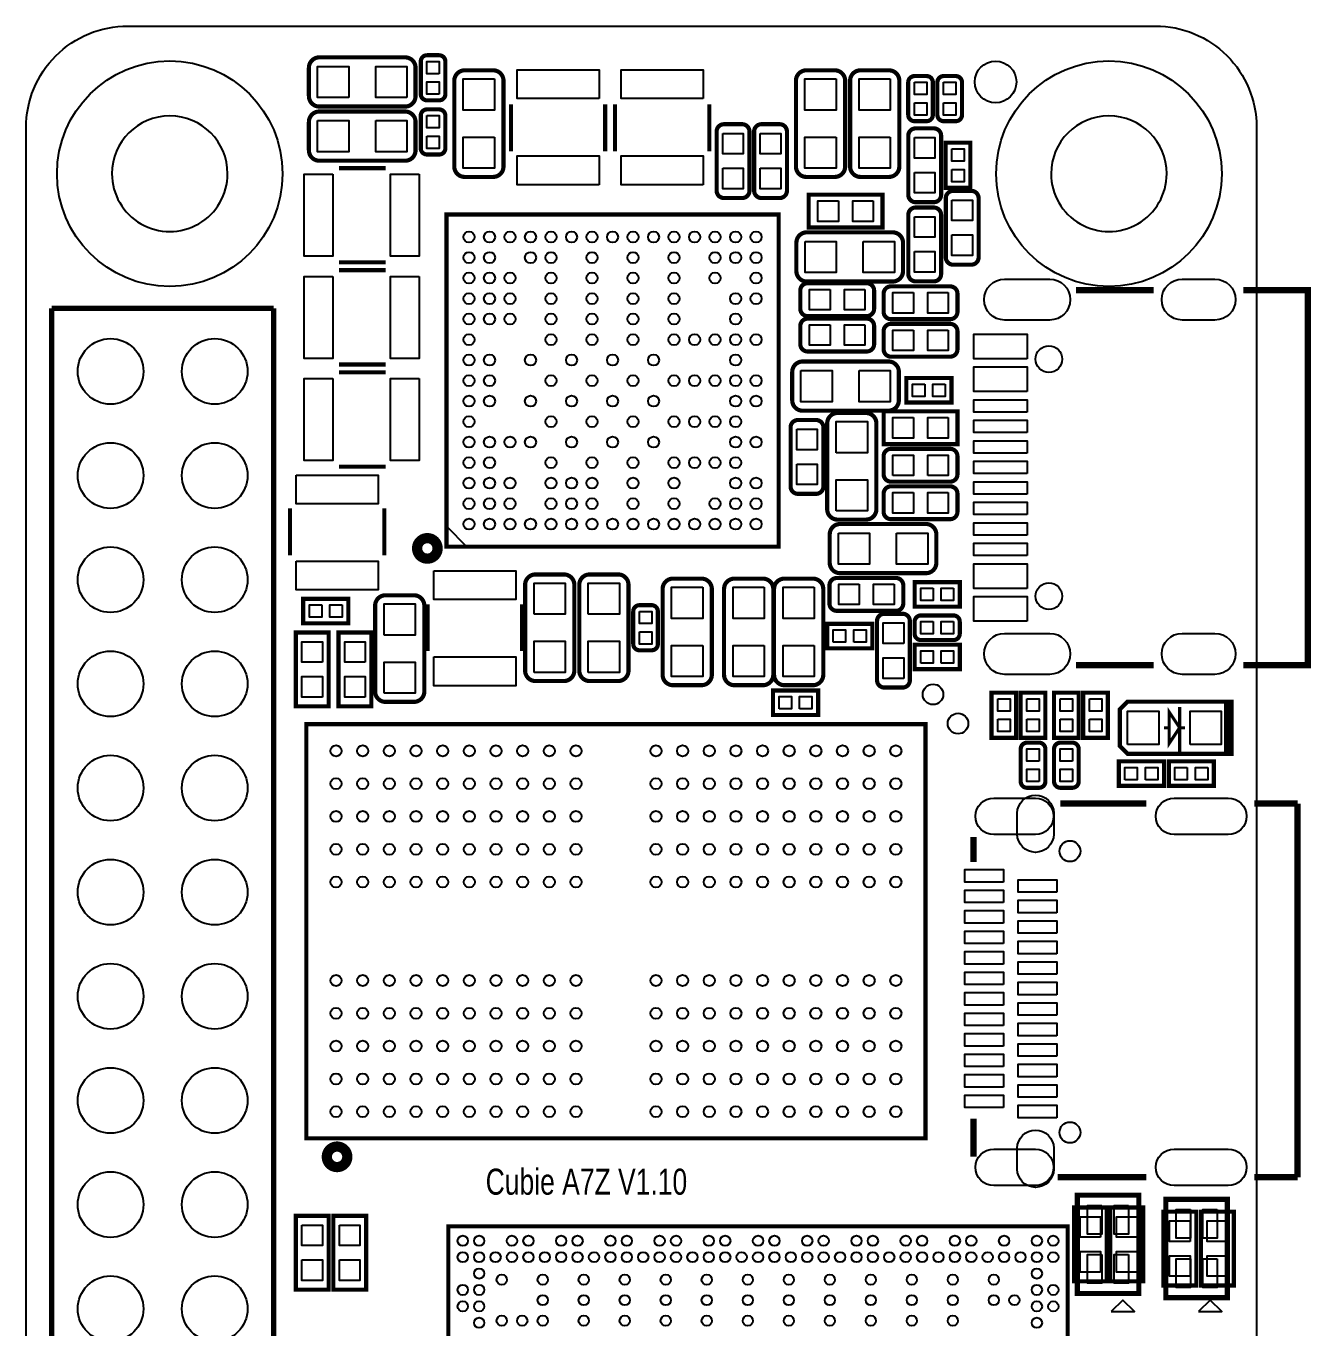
# Model space of a CAD drawing. Extents: x 49.7 to 81, y 45.3 to 110.3.
# Drawn here: x 49.71 to 81.05, y 78.53 to 110.28 of the extents above; entities that cross this region are included whole.
import ezdxf

# ---------------------------------------------------------------- set-up
doc = ezdxf.new("R2010")
doc.units = 0
for name, color, linetype in [('BG_OUTLINE', 5, 'CONTINUOUS'), ('BG_SILKSCREEN_TOP', 7, 'CONTINUOUS'), ('PG_NEW-SILK-TOP', 6, 'CONTINUOUS'), ('PG_SILKSCREEN_TOP', 7, 'CONTINUOUS'), ('PIN_TOP', 92, 'CONTINUOUS')]:
    doc.layers.add(name, color=color, linetype=linetype)

msp = doc.modelspace()

# ---------------------------------------------------------------- linework, layer by layer
at = {"layer": 'BG_OUTLINE'}
for points in [[(49.71415, 107.799378, -0.414244), (52.193952, 110.278926), (77.254354, 110.278926, -0.414214), (79.719678, 107.813602), (79.719678, 47.804578, -0.444754), (76.917296, 45.277278), (52.171854, 45.277278, -0.414183), (49.71415, 47.734728)], [(54.629558, 106.677206, 1), (51.809771, 106.677066, 1)], [(77.52969, 106.677206, 1), (74.709903, 106.677066, 1)]]:
    msp.add_lwpolyline(points, format="xyb", close=True, dxfattribs=at)
at = {"layer": 'PG_NEW-SILK-TOP', "const_width": 0.1016}
for points in [[(56.612028, 108.569252), (56.612028, 109.261148, -0.414275), (56.866028, 109.515148), (58.957972, 109.515148, -0.414275), (59.211972, 109.261148), (59.211972, 108.569252, -0.414275), (58.957972, 108.315252), (56.866028, 108.315252, -0.414275), (56.612028, 108.569252)], [(59.786774, 108.46689), (59.491626, 108.46689, -0.414362), (59.339226, 108.61929), (59.339226, 109.41431, -0.414362), (59.491626, 109.56671), (59.786774, 109.56671, -0.414362), (59.939174, 109.41431), (59.939174, 108.61929, -0.414362), (59.786774, 108.46689)], [(61.102748, 106.599228), (60.410852, 106.599228, -0.414275), (60.156852, 106.853228), (60.156852, 108.945172, -0.414275), (60.410852, 109.199172), (61.102748, 109.199172, -0.414275), (61.356748, 108.945172), (61.356748, 106.853228, -0.414275), (61.102748, 106.599228)], [(69.433948, 106.599228), (68.742052, 106.599228, -0.414275), (68.488052, 106.853228), (68.488052, 108.945172, -0.414275), (68.742052, 109.199172), (69.433948, 109.199172, -0.414275), (69.687948, 108.945172), (69.687948, 106.853228, -0.414275), (69.433948, 106.599228)], [(70.754748, 106.599228), (70.062852, 106.599228, -0.414275), (69.808852, 106.853228), (69.808852, 108.945172, -0.414275), (70.062852, 109.199172), (70.754748, 109.199172, -0.414275), (71.008748, 108.945172), (71.008748, 106.853228, -0.414275), (70.754748, 106.599228)], [(71.378826, 109.05871), (71.673974, 109.05871, -0.414362), (71.826374, 108.90631), (71.826374, 108.11129, -0.414362), (71.673974, 107.95889), (71.378826, 107.95889, -0.414362), (71.226426, 108.11129), (71.226426, 108.90631, -0.414362), (71.378826, 109.05871)], [(72.090026, 109.05871), (72.385174, 109.05871, -0.414362), (72.537574, 108.90631), (72.537574, 108.11129, -0.414362), (72.385174, 107.95889), (72.090026, 107.95889, -0.414362), (71.937626, 108.11129), (71.937626, 108.90631, -0.414362), (72.090026, 109.05871)], [(59.491626, 108.24591), (59.786774, 108.24591, -0.414362), (59.939174, 108.09351), (59.939174, 107.29849, -0.414362), (59.786774, 107.14609), (59.491626, 107.14609, -0.414362), (59.339226, 107.29849), (59.339226, 108.09351, -0.414362), (59.491626, 108.24591)], [(59.211972, 107.940348), (59.211972, 107.248452, -0.414275), (58.957972, 106.994452), (56.866028, 106.994452, -0.414275), (56.612028, 107.248452), (56.612028, 107.940348, -0.414275), (56.866028, 108.194348), (58.957972, 108.194348, -0.414275), (59.211972, 107.940348)], [(66.73215, 107.884722), (67.17665, 107.884722, -0.414244), (67.35445, 107.706922), (67.35445, 106.262678, -0.414244), (67.17665, 106.084878), (66.73215, 106.084878, -0.414244), (66.55435, 106.262678), (66.55435, 107.706922, -0.414244), (66.73215, 107.884722)], [(67.64655, 107.884722), (68.09105, 107.884722, -0.414244), (68.26885, 107.706922), (68.26885, 106.262678, -0.414244), (68.09105, 106.084878), (67.64655, 106.084878, -0.414244), (67.46875, 106.262678), (67.46875, 107.706922, -0.414244), (67.64655, 107.884722)], [(71.40575, 107.783122), (71.85025, 107.783122, -0.414244), (72.02805, 107.605322), (72.02805, 106.161078, -0.414244), (71.85025, 105.983278), (71.40575, 105.983278, -0.414244), (71.22795, 106.161078), (71.22795, 107.605322, -0.414244), (71.40575, 107.783122)], [(72.32015, 106.259122), (72.76465, 106.259122, -0.414244), (72.94245, 106.081322), (72.94245, 104.637078, -0.414244), (72.76465, 104.459278), (72.32015, 104.459278, -0.414244), (72.14235, 104.637078), (72.14235, 106.081322, -0.414244), (72.32015, 106.259122)], [(71.40575, 105.852722), (71.85025, 105.852722, -0.414244), (72.02805, 105.674922), (72.02805, 104.230678, -0.414244), (71.85025, 104.052878), (71.40575, 104.052878, -0.414244), (71.22795, 104.230678), (71.22795, 105.674922, -0.414244), (71.40575, 105.852722)], [(71.099172, 104.993948), (71.099172, 104.302052, -0.414275), (70.845172, 104.048052), (68.753228, 104.048052, -0.414275), (68.499228, 104.302052), (68.499228, 104.993948, -0.414275), (68.753228, 105.247948), (70.845172, 105.247948, -0.414275), (71.099172, 104.993948)], [(70.394322, 103.82885), (70.394322, 103.38435, -0.414244), (70.216522, 103.20655), (68.772278, 103.20655, -0.414244), (68.594478, 103.38435), (68.594478, 103.82885, -0.414244), (68.772278, 104.00665), (70.216522, 104.00665, -0.414244), (70.394322, 103.82885)], [(72.426322, 103.75265), (72.426322, 103.30815, -0.414244), (72.248522, 103.13035), (70.804278, 103.13035, -0.414244), (70.626478, 103.30815), (70.626478, 103.75265, -0.414244), (70.804278, 103.93045), (72.248522, 103.93045, -0.414244), (72.426322, 103.75265)], [(70.394322, 102.96525), (70.394322, 102.52075, -0.414244), (70.216522, 102.34295), (68.772278, 102.34295, -0.414244), (68.594478, 102.52075), (68.594478, 102.96525, -0.414244), (68.772278, 103.14305), (70.216522, 103.14305, -0.414244), (70.394322, 102.96525)], [(72.426322, 102.83825), (72.426322, 102.39375, -0.414244), (72.248522, 102.21595), (70.804278, 102.21595, -0.414244), (70.626478, 102.39375), (70.626478, 102.83825, -0.414244), (70.804278, 103.01605), (72.248522, 103.01605, -0.414244), (72.426322, 102.83825)], [(70.997572, 101.844348), (70.997572, 101.152452, -0.414275), (70.743572, 100.898452), (68.651628, 100.898452, -0.414275), (68.397628, 101.152452), (68.397628, 101.844348, -0.414275), (68.651628, 102.098348), (70.743572, 102.098348, -0.414275), (70.997572, 101.844348)], [(68.53555, 100.671122), (68.98005, 100.671122, -0.414244), (69.15785, 100.493322), (69.15785, 99.049078, -0.414244), (68.98005, 98.871278), (68.53555, 98.871278, -0.414244), (68.35775, 99.049078), (68.35775, 100.493322, -0.414244), (68.53555, 100.671122)], [(69.504052, 100.842572), (70.195948, 100.842572, -0.414275), (70.449948, 100.588572), (70.449948, 98.496628, -0.414275), (70.195948, 98.242628), (69.504052, 98.242628, -0.414275), (69.250052, 98.496628), (69.250052, 100.588572, -0.414275), (69.504052, 100.842572)], [(70.626478, 99.34575), (70.626478, 99.79025, -0.414244), (70.804278, 99.96805), (72.248522, 99.96805, -0.414244), (72.426322, 99.79025), (72.426322, 99.34575, -0.414244), (72.248522, 99.16795), (70.804278, 99.16795, -0.414244), (70.626478, 99.34575)], [(72.426322, 98.87585), (72.426322, 98.43135, -0.414244), (72.248522, 98.25355), (70.804278, 98.25355, -0.414244), (70.626478, 98.43135), (70.626478, 98.87585, -0.414244), (70.804278, 99.05365), (72.248522, 99.05365, -0.414244), (72.426322, 98.87585)], [(71.911972, 97.881948), (71.911972, 97.190052, -0.414275), (71.657972, 96.936052), (69.566028, 96.936052, -0.414275), (69.312028, 97.190052), (69.312028, 97.881948, -0.414275), (69.566028, 98.135948), (71.657972, 98.135948, -0.414275), (71.911972, 97.881948)], [(62.138052, 96.905572), (62.829948, 96.905572, -0.414275), (63.083948, 96.651572), (63.083948, 94.559628, -0.414275), (62.829948, 94.305628), (62.138052, 94.305628, -0.414275), (61.884052, 94.559628), (61.884052, 96.651572, -0.414275), (62.138052, 96.905572)], [(63.458852, 96.905572), (64.150748, 96.905572, -0.414275), (64.404748, 96.651572), (64.404748, 94.559628, -0.414275), (64.150748, 94.305628), (63.458852, 94.305628, -0.414275), (63.204852, 94.559628), (63.204852, 96.651572, -0.414275), (63.458852, 96.905572)], [(66.182748, 94.204028), (65.490852, 94.204028, -0.414275), (65.236852, 94.458028), (65.236852, 96.549972, -0.414275), (65.490852, 96.803972), (66.182748, 96.803972, -0.414275), (66.436748, 96.549972), (66.436748, 94.458028, -0.414275), (66.182748, 94.204028)], [(67.681348, 94.204028), (66.989452, 94.204028, -0.414275), (66.735452, 94.458028), (66.735452, 96.549972, -0.414275), (66.989452, 96.803972), (67.681348, 96.803972, -0.414275), (67.935348, 96.549972), (67.935348, 94.458028, -0.414275), (67.681348, 94.204028)], [(68.900548, 94.204028), (68.208652, 94.204028, -0.414275), (67.954652, 94.458028), (67.954652, 96.549972, -0.414275), (68.208652, 96.803972), (68.900548, 96.803972, -0.414275), (69.154548, 96.549972), (69.154548, 94.458028, -0.414275), (68.900548, 94.204028)], [(71.105522, 96.64065), (71.105522, 96.19615, -0.414244), (70.927722, 96.01835), (69.483478, 96.01835, -0.414244), (69.305678, 96.19615), (69.305678, 96.64065, -0.414244), (69.483478, 96.81845), (70.927722, 96.81845, -0.414244), (71.105522, 96.64065)], [(58.480452, 96.397572), (59.172348, 96.397572, -0.414275), (59.426348, 96.143572), (59.426348, 94.051628, -0.414275), (59.172348, 93.797628), (58.480452, 93.797628, -0.414275), (58.226452, 94.051628), (58.226452, 96.143572, -0.414275), (58.480452, 96.397572)], [(64.673226, 96.15551), (64.968374, 96.15551, -0.414362), (65.120774, 96.00311), (65.120774, 95.20809, -0.414362), (64.968374, 95.05569), (64.673226, 95.05569, -0.414362), (64.520826, 95.20809), (64.520826, 96.00311, -0.414362), (64.673226, 96.15551)], [(71.08825, 94.146878), (70.64375, 94.146878, -0.414244), (70.46595, 94.324678), (70.46595, 95.768922, -0.414244), (70.64375, 95.946722), (71.08825, 95.946722, -0.414244), (71.26605, 95.768922), (71.26605, 94.324678, -0.414244), (71.08825, 94.146878)], [(72.48271, 95.753174), (72.48271, 95.458026, -0.414362), (72.33031, 95.305626), (71.53529, 95.305626, -0.414362), (71.38289, 95.458026), (71.38289, 95.753174, -0.414362), (71.53529, 95.905574), (72.33031, 95.905574, -0.414362), (72.48271, 95.753174)], [(74.417174, 91.70289), (74.122026, 91.70289, -0.414362), (73.969626, 91.85529), (73.969626, 92.65031, -0.414362), (74.122026, 92.80271), (74.417174, 92.80271, -0.414362), (74.569574, 92.65031), (74.569574, 91.85529, -0.414362), (74.417174, 91.70289)], [(75.229974, 91.70289), (74.934826, 91.70289, -0.414362), (74.782426, 91.85529), (74.782426, 92.65031, -0.414362), (74.934826, 92.80271), (75.229974, 92.80271, -0.414362), (75.382374, 92.65031), (75.382374, 91.85529, -0.414362), (75.229974, 91.70289)]]:
    msp.add_lwpolyline(points, format="xyb", dxfattribs=at)
at = {"layer": 'PG_NEW-SILK-TOP'}
for points, const_width in [([(61.537088, 107.225846), (61.537088, 108.36656)], 0.100076), ([(63.837312, 107.225846), (63.837312, 108.36656)], 0.100076), ([(64.077088, 107.225846), (64.077088, 108.36656)], 0.100076), ([(66.377312, 107.225846), (66.377312, 108.36656)], 0.100076), ([(72.140826, 107.43311), (72.740774, 107.43311), (72.740774, 106.33329), (72.140826, 106.33329), (72.140826, 107.43311)], 0.1016), ([(58.483754, 106.814112), (57.34304, 106.814112)], 0.100076), ([(70.597522, 106.16565), (70.597522, 105.36555), (68.797678, 105.36555), (68.797678, 106.16565), (70.597522, 106.16565)], 0.1016), ([(58.483754, 104.513888), (57.34304, 104.513888)], 0.100076), ([(58.483754, 104.324912), (57.34304, 104.324912)], 0.100076), ([(77.21473, 103.838502), (75.31862, 103.838502)], 0.150114), ([(79.398622, 94.694502), (80.971644, 94.694502), (80.971644, 103.838502), (79.398622, 103.838502)], 0.150114), ([(50.339498, 103.392224), (55.749698, 103.392224)], 0.130048), ([(50.339498, 52.06238), (50.339498, 103.392224)], 0.130048), ([(55.749698, 103.392224), (55.749698, 52.562252)], 0.130048), ([(58.483754, 102.024688), (57.34304, 102.024688)], 0.100076), ([(58.483754, 101.835712), (57.34304, 101.835712)], 0.100076), ([(72.27951, 101.696774), (72.27951, 101.096826), (71.17969, 101.096826), (71.17969, 101.696774), (72.27951, 101.696774)], 0.1016), ([(72.426322, 100.88245), (72.426322, 100.08235), (70.626478, 100.08235), (70.626478, 100.88245), (72.426322, 100.88245)], 0.1016), ([(58.483754, 99.535488), (57.34304, 99.535488)], 0.100076), ([(56.152288, 98.514154), (56.152288, 97.37344)], 0.100076), ([(58.452512, 98.514154), (58.452512, 97.37344)], 0.100076), ([(72.48271, 96.718374), (72.48271, 96.118426), (71.38289, 96.118426), (71.38289, 96.718374), (72.48271, 96.718374)], 0.1016), ([(57.57291, 96.311974), (57.57291, 95.712026), (56.47309, 95.712026), (56.47309, 96.311974), (57.57291, 96.311974)], 0.1016), ([(59.505088, 96.177354), (59.505088, 95.03664)], 0.100076), ([(61.805312, 96.177354), (61.805312, 95.03664)], 0.100076), ([(69.24929, 95.102426), (69.24929, 95.702374), (70.34911, 95.702374), (70.34911, 95.102426), (69.24929, 95.102426)], 0.1016), ([(57.09285, 93.689678), (56.29275, 93.689678), (56.29275, 95.489522), (57.09285, 95.489522), (57.09285, 93.689678)], 0.1016), ([(58.13425, 93.689678), (57.33415, 93.689678), (57.33415, 95.489522), (58.13425, 95.489522), (58.13425, 93.689678)], 0.1016), ([(71.38289, 94.594426), (71.38289, 95.194374), (72.48271, 95.194374), (72.48271, 94.594426), (71.38289, 94.594426)], 0.1016), ([(75.31862, 94.694502), (77.21473, 94.694502)], 0.150114), ([(67.92849, 93.476826), (67.92849, 94.076774), (69.02831, 94.076774), (69.02831, 93.476826), (67.92849, 93.476826)], 0.1016), ([(73.258426, 94.02191), (73.858374, 94.02191), (73.858374, 92.92209), (73.258426, 92.92209), (73.258426, 94.02191)], 0.1016), ([(73.969626, 94.02191), (74.569574, 94.02191), (74.569574, 92.92209), (73.969626, 92.92209), (73.969626, 94.02191)], 0.1016), ([(74.782426, 94.02191), (75.382374, 94.02191), (75.382374, 92.92209), (74.782426, 92.92209), (74.782426, 94.02191)], 0.1016), ([(75.493626, 94.02191), (76.093574, 94.02191), (76.093574, 92.92209), (75.493626, 92.92209), (75.493626, 94.02191)], 0.1016), ([(76.63815, 93.8022), (79.11465, 93.8022), (79.11465, 92.5322), (76.57465, 92.5322), (76.38415, 92.7227), (76.38415, 93.6117), (76.57465, 93.8022), (76.70165, 93.8022)], 0.1016), ([(79.03845, 93.7514), (79.01305, 92.583), (78.98765, 92.5957), (78.98765, 93.7768), (78.98765, 92.5576)], 0.127), ([(76.36129, 91.749626), (76.36129, 92.349574), (77.46111, 92.349574), (77.46111, 91.749626), (76.36129, 91.749626)], 0.1016), ([(78.68031, 92.349574), (78.68031, 91.749626), (77.58049, 91.749626), (77.58049, 92.349574), (78.68031, 92.349574)], 0.1016), ([(74.93635, 91.317064), (77.034898, 91.317064)], 0.1524), ([(80.71993, 91.317064), (79.66329, 91.317064)], 0.1524), ([(80.71993, 91.317064), (80.71993, 82.2071)], 0.1524), ([(72.819768, 89.88933), (72.819768, 90.50401)], 0.1524), ([(72.819768, 83.636358), (72.819768, 82.70367)], 0.1524), ([(74.872596, 82.2071), (77.034898, 82.2071)], 0.1524), ([(80.71993, 82.2071), (79.66329, 82.2071)], 0.1524), ([(76.848462, 79.368904), (75.348338, 79.368904), (75.348338, 81.768696), (76.848462, 81.768696), (76.848462, 79.368904)], 0.127), ([(79.007462, 79.267304), (77.507338, 79.267304), (77.507338, 81.667096), (79.007462, 81.667096), (79.007462, 79.267304)], 0.127), ([(56.29275, 81.265522), (57.09285, 81.265522), (57.09285, 79.465678), (56.29275, 79.465678), (56.29275, 81.265522)], 0.1016), ([(57.20715, 81.265522), (58.00725, 81.265522), (58.00725, 79.465678), (57.20715, 79.465678), (57.20715, 81.265522)], 0.1016), ([(76.06665, 79.668878), (75.26655, 79.668878), (75.26655, 81.468722), (76.06665, 81.468722), (76.06665, 79.668878)], 0.1016), ([(76.95565, 79.668878), (76.15555, 79.668878), (76.15555, 81.468722), (76.95565, 81.468722), (76.95565, 79.668878)], 0.1016), ([(78.25105, 79.567278), (77.45095, 79.567278), (77.45095, 81.367122), (78.25105, 81.367122), (78.25105, 79.567278)], 0.1016), ([(79.16545, 79.567278), (78.36535, 79.567278), (78.36535, 81.367122), (79.16545, 81.367122), (79.16545, 79.567278)], 0.1016)]:
    msp.add_lwpolyline(points, dxfattribs=dict(at, const_width=const_width))
at = {"layer": 'PG_SILKSCREEN_TOP'}
for points, const_width in [([(68.066158, 97.582482), (68.066158, 105.682542), (59.966098, 105.682542), (59.966098, 97.582482), (68.066158, 97.582482)], 0.100076), ([(77.59065, 93.5482), (77.59065, 92.7862), (77.84465, 93.1672), (77.59065, 93.5482), (77.59065, 93.1672), (77.46365, 93.1672)], 0.0762), ([(77.84465, 93.6752), (77.84465, 92.5322)], 0.0762), ([(77.84465, 92.5322), (77.84465, 93.5482)], 0.0762), ([(56.548782, 83.15325), (56.548782, 93.253306), (71.648574, 93.253306), (71.648574, 83.15325), (56.548782, 83.15325)], 0.100076), ([(77.46365, 93.1672), (77.59065, 93.1672)], 0.0762), ([(77.97165, 93.1672), (77.84465, 93.1672)], 0.0762), ([(60.014104, 81.006696), (75.113896, 81.006696), (75.113896, 65.906904), (60.014104, 65.906904), (60.014104, 81.006696)], 0.100076)]:
    msp.add_lwpolyline(points, dxfattribs=dict(at, const_width=const_width))
at = {"layer": 'PG_SILKSCREEN_TOP', "const_width": 0.249936}
for points in [[(59.750198, 97.540572, 0.99976), (59.250072, 97.540572, 1.00024), (59.750198, 97.540572)], [(57.54878, 82.703162, 0.999956), (57.048654, 82.703416, 1.000044), (57.54878, 82.703162)]]:
    msp.add_lwpolyline(points, format="xyb", dxfattribs=at)
at = {"layer": 'PG_SILKSCREEN_TOP'}
for points in [[(59.966098, 97.582482), (59.966098, 98.082608), (60.466224, 97.582482)], [(76.174346, 78.928722), (76.740258, 78.928722), (76.457302, 79.211678)], [(78.307946, 78.928722), (78.873858, 78.928722), (78.590902, 79.211678)]]:
    msp.add_lwpolyline(points, close=True, dxfattribs=at)
at = {"layer": 'PIN_TOP'}
for points in [[(57.582054, 108.535216), (56.822086, 108.535216), (56.822086, 109.295184), (57.582054, 109.295184)], [(59.001914, 108.535216), (58.241946, 108.535216), (58.241946, 109.295184), (59.001914, 109.295184)], [(59.789187, 109.116749), (59.489213, 109.116749), (59.489213, 109.416723), (59.789187, 109.416723)], [(59.789187, 108.616877), (59.489213, 108.616877), (59.489213, 108.916851), (59.789187, 108.916851)], [(61.136784, 108.989114), (61.136784, 108.229146), (60.376816, 108.229146), (60.376816, 108.989114)], [(63.687198, 108.510324), (61.687202, 108.510324), (61.687202, 109.210348), (63.687198, 109.210348)], [(66.227198, 108.510324), (64.227202, 108.510324), (64.227202, 109.210348), (66.227198, 109.210348)], [(69.467984, 108.989114), (69.467984, 108.229146), (68.708016, 108.229146), (68.708016, 108.989114)], [(70.788784, 108.989114), (70.788784, 108.229146), (70.028816, 108.229146), (70.028816, 108.989114)], [(71.376413, 108.908723), (71.676387, 108.908723), (71.676387, 108.608749), (71.376413, 108.608749)], [(72.087613, 108.908723), (72.387587, 108.908723), (72.387587, 108.608749), (72.087613, 108.608749)], [(71.376413, 108.408851), (71.676387, 108.408851), (71.676387, 108.108877), (71.376413, 108.108877)], [(72.087613, 108.408851), (72.387587, 108.408851), (72.387587, 108.108877), (72.087613, 108.108877)], [(56.822086, 107.974384), (57.582054, 107.974384), (57.582054, 107.214416), (56.822086, 107.214416)], [(58.241946, 107.974384), (59.001914, 107.974384), (59.001914, 107.214416), (58.241946, 107.214416)], [(59.489213, 108.095923), (59.789187, 108.095923), (59.789187, 107.795949), (59.489213, 107.795949)], [(66.704337, 107.659805), (67.204463, 107.659805), (67.204463, 107.159679), (66.704337, 107.159679)], [(67.618737, 107.659805), (68.118863, 107.659805), (68.118863, 107.159679), (67.618737, 107.159679)], [(59.489213, 107.596051), (59.789187, 107.596051), (59.789187, 107.296077), (59.489213, 107.296077)], [(61.136784, 107.569254), (61.136784, 106.809286), (60.376816, 106.809286), (60.376816, 107.569254)], [(69.467984, 107.569254), (69.467984, 106.809286), (68.708016, 106.809286), (68.708016, 107.569254)], [(70.788784, 107.569254), (70.788784, 106.809286), (70.028816, 106.809286), (70.028816, 107.569254)], [(71.377937, 107.558205), (71.878063, 107.558205), (71.878063, 107.058079), (71.377937, 107.058079)], [(63.687198, 106.410252), (61.687202, 106.410252), (61.687202, 107.110276), (63.687198, 107.110276)], [(66.227198, 106.410252), (64.227202, 106.410252), (64.227202, 107.110276), (66.227198, 107.110276)], [(72.290813, 107.283123), (72.590787, 107.283123), (72.590787, 106.983149), (72.290813, 106.983149)], [(66.704337, 106.809921), (67.204463, 106.809921), (67.204463, 106.309795), (66.704337, 106.309795)], [(67.618737, 106.809921), (68.118863, 106.809921), (68.118863, 106.309795), (67.618737, 106.309795)], [(71.377937, 106.708321), (71.878063, 106.708321), (71.878063, 106.208195), (71.377937, 106.208195)], [(72.290813, 106.783251), (72.590787, 106.783251), (72.590787, 106.483277), (72.290813, 106.483277)], [(57.199276, 106.663998), (57.199276, 104.664002), (56.499252, 104.664002), (56.499252, 106.663998)], [(59.299348, 106.663998), (59.299348, 104.664002), (58.599324, 104.664002), (58.599324, 106.663998)], [(69.522721, 106.015663), (69.522721, 105.515537), (69.022595, 105.515537), (69.022595, 106.015663)], [(70.372605, 106.015663), (70.372605, 105.515537), (69.872479, 105.515537), (69.872479, 106.015663)], [(72.292337, 106.034205), (72.792463, 106.034205), (72.792463, 105.534079), (72.292337, 105.534079)], [(71.377937, 105.627805), (71.878063, 105.627805), (71.878063, 105.127679), (71.377937, 105.127679)], [(72.292337, 105.184321), (72.792463, 105.184321), (72.792463, 104.684195), (72.292337, 104.684195)], [(68.709286, 105.027984), (69.469254, 105.027984), (69.469254, 104.268016), (68.709286, 104.268016)], [(70.129146, 105.027984), (70.889114, 105.027984), (70.889114, 104.268016), (70.129146, 104.268016)], [(71.377937, 104.777921), (71.878063, 104.777921), (71.878063, 104.277795), (71.377937, 104.277795)], [(57.199276, 104.174798), (57.199276, 102.174802), (56.499252, 102.174802), (56.499252, 104.174798)], [(59.299348, 104.174798), (59.299348, 102.174802), (58.599324, 102.174802), (58.599324, 104.174798)], [(69.319521, 103.856663), (69.319521, 103.356537), (68.819395, 103.356537), (68.819395, 103.856663)], [(70.169405, 103.856663), (70.169405, 103.356537), (69.669279, 103.356537), (69.669279, 103.856663)], [(71.351521, 103.780463), (71.351521, 103.280337), (70.851395, 103.280337), (70.851395, 103.780463)], [(72.201405, 103.780463), (72.201405, 103.280337), (71.701279, 103.280337), (71.701279, 103.780463)], [(69.319521, 102.993063), (69.319521, 102.492937), (68.819395, 102.492937), (68.819395, 102.993063)], [(70.169405, 102.993063), (70.169405, 102.492937), (69.669279, 102.492937), (69.669279, 102.993063)], [(71.351521, 102.866063), (71.351521, 102.365937), (70.851395, 102.365937), (70.851395, 102.866063)], [(72.201405, 102.866063), (72.201405, 102.365937), (71.701279, 102.365937), (71.701279, 102.866063)], [(74.126598, 102.16642), (72.826626, 102.16642), (72.826626, 102.766368), (74.126598, 102.766368)], [(74.126598, 101.366574), (72.826626, 101.366574), (72.826626, 101.966522), (74.126598, 101.966522)], [(57.199276, 101.685598), (57.199276, 99.685602), (56.499252, 99.685602), (56.499252, 101.685598)], [(59.299348, 101.685598), (59.299348, 99.685602), (58.599324, 99.685602), (58.599324, 101.685598)], [(68.607686, 101.878384), (69.367654, 101.878384), (69.367654, 101.118416), (68.607686, 101.118416)], [(70.027546, 101.878384), (70.787514, 101.878384), (70.787514, 101.118416), (70.027546, 101.118416)], [(71.629651, 101.546787), (71.629651, 101.246813), (71.329677, 101.246813), (71.329677, 101.546787)], [(72.129523, 101.546787), (72.129523, 101.246813), (71.829549, 101.246813), (71.829549, 101.546787)], [(74.126598, 100.866575), (72.826626, 100.866575), (72.826626, 101.166549), (74.126598, 101.166549)], [(71.351521, 100.732463), (71.351521, 100.232337), (70.851395, 100.232337), (70.851395, 100.732463)], [(72.201405, 100.732463), (72.201405, 100.232337), (71.701279, 100.232337), (71.701279, 100.732463)], [(74.126598, 100.366449), (72.826626, 100.366449), (72.826626, 100.666423), (74.126598, 100.666423)], [(68.507737, 100.446205), (69.007863, 100.446205), (69.007863, 99.946079), (68.507737, 99.946079)], [(69.470016, 99.872546), (69.470016, 100.632514), (70.229984, 100.632514), (70.229984, 99.872546)], [(74.126598, 99.866577), (72.826626, 99.866577), (72.826626, 100.166551), (74.126598, 100.166551)], [(70.851268, 99.31781), (70.851268, 99.817936), (71.351394, 99.817936), (71.351394, 99.31781)], [(71.701152, 99.31781), (71.701152, 99.817936), (72.201278, 99.817936), (72.201278, 99.31781)], [(68.507737, 99.596321), (69.007863, 99.596321), (69.007863, 99.096195), (68.507737, 99.096195)], [(74.126598, 99.366451), (72.826626, 99.366451), (72.826626, 99.666425), (74.126598, 99.666425)], [(56.302402, 99.329748), (58.302398, 99.329748), (58.302398, 98.629724), (56.302402, 98.629724)], [(69.470016, 98.452686), (69.470016, 99.212654), (70.229984, 99.212654), (70.229984, 98.452686)], [(74.126598, 98.866325), (72.826626, 98.866325), (72.826626, 99.166299), (74.126598, 99.166299)], [(71.351521, 98.903663), (71.351521, 98.403537), (70.851395, 98.403537), (70.851395, 98.903663)], [(72.201405, 98.903663), (72.201405, 98.403537), (71.701279, 98.403537), (71.701279, 98.903663)], [(74.126598, 98.366453), (72.826626, 98.366453), (72.826626, 98.666427), (74.126598, 98.666427)], [(74.126598, 97.866327), (72.826626, 97.866327), (72.826626, 98.166301), (74.126598, 98.166301)], [(69.522086, 97.915984), (70.282054, 97.915984), (70.282054, 97.156016), (69.522086, 97.156016)], [(70.941946, 97.915984), (71.701914, 97.915984), (71.701914, 97.156016), (70.941946, 97.156016)], [(74.126598, 97.366455), (72.826626, 97.366455), (72.826626, 97.666429), (74.126598, 97.666429)], [(56.302402, 97.229676), (58.302398, 97.229676), (58.302398, 96.529652), (56.302402, 96.529652)], [(74.126598, 96.566482), (72.826626, 96.566482), (72.826626, 97.16643), (74.126598, 97.16643)], [(59.655202, 96.992948), (61.655198, 96.992948), (61.655198, 96.292924), (59.655202, 96.292924)], [(62.104016, 95.935546), (62.104016, 96.695514), (62.863984, 96.695514), (62.863984, 95.935546)], [(63.424816, 95.935546), (63.424816, 96.695514), (64.184784, 96.695514), (64.184784, 95.935546)], [(66.216784, 96.593914), (66.216784, 95.833946), (65.456816, 95.833946), (65.456816, 96.593914)], [(67.715384, 96.593914), (67.715384, 95.833946), (66.955416, 95.833946), (66.955416, 96.593914)], [(68.934584, 96.593914), (68.934584, 95.833946), (68.174616, 95.833946), (68.174616, 96.593914)], [(70.030721, 96.668463), (70.030721, 96.168337), (69.530595, 96.168337), (69.530595, 96.668463)], [(70.880605, 96.668463), (70.880605, 96.168337), (70.380479, 96.168337), (70.380479, 96.668463)], [(71.832851, 96.568387), (71.832851, 96.268413), (71.532877, 96.268413), (71.532877, 96.568387)], [(72.332723, 96.568387), (72.332723, 96.268413), (72.032749, 96.268413), (72.032749, 96.568387)], [(74.126598, 95.766382), (72.826626, 95.766382), (72.826626, 96.36633), (74.126598, 96.36633)], [(56.923051, 96.161987), (56.923051, 95.862013), (56.623077, 95.862013), (56.623077, 96.161987)], [(57.422923, 96.161987), (57.422923, 95.862013), (57.122949, 95.862013), (57.122949, 96.161987)], [(58.446416, 95.427546), (58.446416, 96.187514), (59.206384, 96.187514), (59.206384, 95.427546)], [(64.670813, 96.005523), (64.970787, 96.005523), (64.970787, 95.705549), (64.670813, 95.705549)], [(71.116063, 95.221679), (70.615937, 95.221679), (70.615937, 95.721805), (71.116063, 95.721805)], [(71.832851, 95.755587), (71.832851, 95.455613), (71.532877, 95.455613), (71.532877, 95.755587)], [(72.332723, 95.755587), (72.332723, 95.455613), (72.032749, 95.455613), (72.032749, 95.755587)], [(56.942863, 94.764479), (56.442737, 94.764479), (56.442737, 95.264605), (56.942863, 95.264605)], [(57.984263, 94.764479), (57.484137, 94.764479), (57.484137, 95.264605), (57.984263, 95.264605)], [(62.104016, 94.515686), (62.104016, 95.275654), (62.863984, 95.275654), (62.863984, 94.515686)], [(63.424816, 94.515686), (63.424816, 95.275654), (64.184784, 95.275654), (64.184784, 94.515686)], [(64.670813, 95.505651), (64.970787, 95.505651), (64.970787, 95.205677), (64.670813, 95.205677)], [(69.39915, 95.252286), (69.39915, 95.55226), (69.699124, 95.55226), (69.699124, 95.252286)], [(69.899022, 95.252286), (69.899022, 95.55226), (70.198996, 95.55226), (70.198996, 95.252286)], [(66.216784, 95.174054), (66.216784, 94.414086), (65.456816, 94.414086), (65.456816, 95.174054)], [(67.715384, 95.174054), (67.715384, 94.414086), (66.955416, 94.414086), (66.955416, 95.174054)], [(68.934584, 95.174054), (68.934584, 94.414086), (68.174616, 94.414086), (68.174616, 95.174054)], [(71.53275, 94.744286), (71.53275, 95.04426), (71.832724, 95.04426), (71.832724, 94.744286)], [(72.032622, 94.744286), (72.032622, 95.04426), (72.332596, 95.04426), (72.332596, 94.744286)], [(58.446416, 94.007686), (58.446416, 94.767654), (59.206384, 94.767654), (59.206384, 94.007686)], [(59.655202, 94.892876), (61.655198, 94.892876), (61.655198, 94.192852), (59.655202, 94.192852)], [(71.116063, 94.371795), (70.615937, 94.371795), (70.615937, 94.871921), (71.116063, 94.871921)], [(56.942863, 93.914595), (56.442737, 93.914595), (56.442737, 94.414721), (56.942863, 94.414721)], [(57.984263, 93.914595), (57.484137, 93.914595), (57.484137, 94.414721), (57.984263, 94.414721)], [(68.07835, 93.626686), (68.07835, 93.92666), (68.378324, 93.92666), (68.378324, 93.626686)], [(68.578222, 93.626686), (68.578222, 93.92666), (68.878196, 93.92666), (68.878196, 93.626686)], [(73.408413, 93.871923), (73.708387, 93.871923), (73.708387, 93.571949), (73.408413, 93.571949)], [(74.119613, 93.871923), (74.419587, 93.871923), (74.419587, 93.571949), (74.119613, 93.571949)], [(74.932413, 93.871923), (75.232387, 93.871923), (75.232387, 93.571949), (74.932413, 93.571949)], [(75.643613, 93.871923), (75.943587, 93.871923), (75.943587, 93.571949), (75.643613, 93.571949)], [(73.408413, 93.372051), (73.708387, 93.372051), (73.708387, 93.072077), (73.408413, 93.072077)], [(74.119613, 93.372051), (74.419587, 93.372051), (74.419587, 93.072077), (74.119613, 93.072077)], [(74.932413, 93.372051), (75.232387, 93.372051), (75.232387, 93.072077), (74.932413, 93.072077)], [(75.643613, 93.372051), (75.943587, 93.372051), (75.943587, 93.072077), (75.643613, 93.072077)], [(76.57465, 92.7608), (76.57465, 93.5736), (77.33665, 93.5736), (77.33665, 92.7608)], [(78.09865, 92.7608), (78.09865, 93.5736), (78.86065, 93.5736), (78.86065, 92.7608)], [(74.419587, 92.352749), (74.119613, 92.352749), (74.119613, 92.652723), (74.419587, 92.652723)], [(75.232387, 92.352749), (74.932413, 92.352749), (74.932413, 92.652723), (75.232387, 92.652723)], [(74.419587, 91.852877), (74.119613, 91.852877), (74.119613, 92.152851), (74.419587, 92.152851)], [(75.232387, 91.852877), (74.932413, 91.852877), (74.932413, 92.152851), (75.232387, 92.152851)], [(76.51115, 91.899486), (76.51115, 92.19946), (76.811124, 92.19946), (76.811124, 91.899486)], [(77.011022, 91.899486), (77.011022, 92.19946), (77.310996, 92.19946), (77.310996, 91.899486)], [(78.030451, 92.199587), (78.030451, 91.899613), (77.730477, 91.899613), (77.730477, 92.199587)], [(78.530323, 92.199587), (78.530323, 91.899613), (78.230349, 91.899613), (78.230349, 92.199587)], [(73.549764, 89.404698), (72.609964, 89.404698), (72.609964, 89.709498), (73.549764, 89.709498)], [(74.849736, 89.154762), (73.909936, 89.154762), (73.909936, 89.459562), (74.849736, 89.459562)], [(73.549764, 88.904572), (72.609964, 88.904572), (72.609964, 89.209372), (73.549764, 89.209372)], [(74.849736, 88.654636), (73.909936, 88.654636), (73.909936, 88.959436), (74.849736, 88.959436)], [(73.549764, 88.4047), (72.609964, 88.4047), (72.609964, 88.7095), (73.549764, 88.7095)], [(74.849736, 88.15451), (73.909936, 88.15451), (73.909936, 88.45931), (74.849736, 88.45931)], [(73.549764, 87.904574), (72.609964, 87.904574), (72.609964, 88.209374), (73.549764, 88.209374)], [(74.849736, 87.654638), (73.909936, 87.654638), (73.909936, 87.959438), (74.849736, 87.959438)], [(73.549764, 87.404702), (72.609964, 87.404702), (72.609964, 87.709502), (73.549764, 87.709502)], [(74.849736, 87.154766), (73.909936, 87.154766), (73.909936, 87.459566), (74.849736, 87.459566)], [(73.549764, 86.904576), (72.609964, 86.904576), (72.609964, 87.209376), (73.549764, 87.209376)], [(73.549764, 86.404704), (72.609964, 86.404704), (72.609964, 86.709504), (73.549764, 86.709504)], [(74.849736, 86.65464), (73.909936, 86.65464), (73.909936, 86.95944), (74.849736, 86.95944)], [(74.849736, 86.154514), (73.909936, 86.154514), (73.909936, 86.459314), (74.849736, 86.459314)], [(73.549764, 85.904578), (72.609964, 85.904578), (72.609964, 86.209378), (73.549764, 86.209378)], [(74.849736, 85.654642), (73.909936, 85.654642), (73.909936, 85.959442), (74.849736, 85.959442)], [(73.549764, 85.404706), (72.609964, 85.404706), (72.609964, 85.709506), (73.549764, 85.709506)], [(74.849736, 85.154516), (73.909936, 85.154516), (73.909936, 85.459316), (74.849736, 85.459316)], [(73.549764, 84.90458), (72.609964, 84.90458), (72.609964, 85.20938), (73.549764, 85.20938)], [(74.849736, 84.654644), (73.909936, 84.654644), (73.909936, 84.959444), (74.849736, 84.959444)], [(73.549764, 84.404708), (72.609964, 84.404708), (72.609964, 84.709508), (73.549764, 84.709508)], [(74.849736, 84.154518), (73.909936, 84.154518), (73.909936, 84.459318), (74.849736, 84.459318)], [(73.549764, 83.904582), (72.609964, 83.904582), (72.609964, 84.209382), (73.549764, 84.209382)], [(74.849736, 83.654646), (73.909936, 83.654646), (73.909936, 83.959446), (74.849736, 83.959446)], [(75.948286, 81.51876), (75.948286, 80.818736), (75.598274, 80.818736), (75.598274, 81.51876)], [(76.598526, 81.51876), (76.598526, 80.818736), (76.248514, 80.818736), (76.248514, 81.51876)], [(78.107286, 81.41716), (78.107286, 80.717136), (77.757274, 80.717136), (77.757274, 81.41716)], [(78.757526, 81.41716), (78.757526, 80.717136), (78.407514, 80.717136), (78.407514, 81.41716)], [(56.442737, 81.040605), (56.942863, 81.040605), (56.942863, 80.540479), (56.442737, 80.540479)], [(57.357137, 81.040605), (57.857263, 81.040605), (57.857263, 80.540479), (57.357137, 80.540479)], [(75.916663, 80.743679), (75.416537, 80.743679), (75.416537, 81.243805), (75.916663, 81.243805)], [(76.805663, 80.743679), (76.305537, 80.743679), (76.305537, 81.243805), (76.805663, 81.243805)], [(78.101063, 80.642079), (77.600937, 80.642079), (77.600937, 81.142205), (78.101063, 81.142205)], [(79.015463, 80.642079), (78.515337, 80.642079), (78.515337, 81.142205), (79.015463, 81.142205)], [(75.916663, 79.893795), (75.416537, 79.893795), (75.416537, 80.393921), (75.916663, 80.393921)], [(76.805663, 79.893795), (76.305537, 79.893795), (76.305537, 80.393921), (76.805663, 80.393921)], [(56.442737, 80.190721), (56.942863, 80.190721), (56.942863, 79.690595), (56.442737, 79.690595)], [(57.357137, 80.190721), (57.857263, 80.190721), (57.857263, 79.690595), (57.357137, 79.690595)], [(75.948286, 80.318864), (75.948286, 79.61884), (75.598274, 79.61884), (75.598274, 80.318864)], [(76.598526, 80.318864), (76.598526, 79.61884), (76.248514, 79.61884), (76.248514, 80.318864)], [(78.101063, 79.792195), (77.600937, 79.792195), (77.600937, 80.292321), (78.101063, 80.292321)], [(78.107286, 80.217264), (78.107286, 79.51724), (77.757274, 79.51724), (77.757274, 80.217264)], [(78.757526, 80.217264), (78.757526, 79.51724), (78.407514, 79.51724), (78.407514, 80.217264)], [(79.015463, 79.792195), (78.515337, 79.792195), (78.515337, 80.292321), (79.015463, 80.292321)]]:
    msp.add_lwpolyline(points, close=True, dxfattribs=at)
for points in [[(73.576561, 104.108631), (74.676635, 104.108631, -1), (74.676635, 103.108633), (73.576561, 103.108633, -1)], [(77.906626, 104.108631), (78.706726, 104.108631, -1), (78.706726, 103.108633), (77.906626, 103.108633, -1)], [(73.576561, 95.468567), (74.676635, 95.468567, -1), (74.676635, 94.468569), (73.576561, 94.468569, -1)], [(77.906626, 95.468567), (78.706726, 95.468567, -1), (78.706726, 94.468569), (77.906626, 94.468569, -1)], [(73.311766, 91.45143), (74.327766, 91.45143, -1), (74.327766, 90.56243), (73.311766, 90.56243, -1)], [(74.774298, 91.081098), (74.774298, 90.573098, -1), (73.885298, 90.573098), (73.885298, 91.081098, -1)], [(77.709522, 91.45143), (79.030322, 91.45143, -1), (79.030322, 90.56243), (77.709522, 90.56243, -1)], [(74.774298, 82.910934), (74.774298, 82.402934, -1), (73.885298, 82.402934), (73.885298, 82.910934, -1)], [(73.311766, 82.89163), (74.327766, 82.89163, -1), (74.327766, 82.00263), (73.311766, 82.00263, -1)], [(77.709522, 82.89163), (79.030322, 82.89163, -1), (79.030322, 82.00263), (77.709522, 82.00263, -1)]]:
    msp.add_lwpolyline(points, format="xyb", close=True, dxfattribs=at)
for centre, radius in [((53.219604, 106.677206), 2.750058), ((73.3552, 108.9152), 0.508), ((76.119736, 106.677206), 2.750058), ((60.516008, 105.132632), 0.135001), ((61.016134, 105.132632), 0.135001), ((61.516006, 105.132632), 0.135001), ((62.016132, 105.132632), 0.135001), ((62.516004, 105.132632), 0.135001), ((63.01613, 105.132632), 0.135001), ((63.516002, 105.132632), 0.135001), ((64.016128, 105.132632), 0.135001), ((64.516254, 105.132632), 0.135001), ((65.016126, 105.132632), 0.135001), ((65.516252, 105.132632), 0.135001), ((66.016124, 105.132632), 0.135001), ((66.51625, 105.132632), 0.135001), ((67.016122, 105.132632), 0.135001), ((67.516248, 105.132632), 0.135001), ((60.516008, 104.632506), 0.135001), ((61.016134, 104.632506), 0.135001), ((62.016132, 104.632506), 0.135001), ((62.516004, 104.632506), 0.135001), ((63.516002, 104.632506), 0.135001), ((64.516254, 104.632506), 0.135001), ((65.516252, 104.632506), 0.135001), ((66.51625, 104.632506), 0.135001), ((67.016122, 104.632506), 0.135001), ((67.516248, 104.632506), 0.135001), ((60.516008, 104.132634), 0.135001), ((61.016134, 104.132634), 0.135001), ((61.516006, 104.132634), 0.135001), ((62.516004, 104.132634), 0.135001), ((63.516002, 104.132634), 0.135001), ((64.516254, 104.132634), 0.135001), ((65.516252, 104.132634), 0.135001), ((66.51625, 104.132634), 0.135001), ((67.516248, 104.132634), 0.135001), ((60.516008, 103.632508), 0.135001), ((61.016134, 103.632508), 0.135001), ((61.516006, 103.632508), 0.135001), ((62.516004, 103.632508), 0.135001), ((63.516002, 103.632508), 0.135001), ((64.516254, 103.632508), 0.135001), ((65.516252, 103.632508), 0.135001), ((67.016122, 103.632508), 0.135001), ((67.516248, 103.632508), 0.135001), ((60.516008, 103.132636), 0.135001), ((61.016134, 103.132636), 0.135001), ((61.516006, 103.132636), 0.135001), ((62.516004, 103.132636), 0.135001), ((63.516002, 103.132636), 0.135001), ((64.516254, 103.132636), 0.135001), ((65.516252, 103.132636), 0.135001), ((67.016122, 103.132636), 0.135001), ((51.774598, 101.857302), 0.799973), ((54.314598, 101.857302), 0.799973), ((60.516008, 102.63251), 0.135001), ((62.516004, 102.63251), 0.135001), ((63.516002, 102.63251), 0.135001), ((64.516254, 102.63251), 0.135001), ((65.516252, 102.63251), 0.135001), ((66.016124, 102.63251), 0.135001), ((66.51625, 102.63251), 0.135001), ((67.016122, 102.63251), 0.135001), ((67.516248, 102.63251), 0.135001), ((60.516008, 102.132638), 0.135001), ((61.016134, 102.132638), 0.135001), ((62.016132, 102.132638), 0.135001), ((63.01613, 102.132638), 0.135001), ((64.016128, 102.132638), 0.135001), ((65.016126, 102.132638), 0.135001), ((67.016122, 102.132638), 0.135001), ((74.656696, 102.156514), 0.324993), ((60.516008, 101.632512), 0.135001), ((61.016134, 101.632512), 0.135001), ((62.516004, 101.632512), 0.135001), ((63.516002, 101.632512), 0.135001), ((64.516254, 101.632512), 0.135001), ((65.516252, 101.632512), 0.135001), ((66.016124, 101.632512), 0.135001), ((66.51625, 101.632512), 0.135001), ((67.016122, 101.632512), 0.135001), ((67.516248, 101.632512), 0.135001), ((60.516008, 101.132386), 0.135001), ((61.016134, 101.132386), 0.135001), ((62.016132, 101.132386), 0.135001), ((63.01613, 101.132386), 0.135001), ((64.016128, 101.132386), 0.135001), ((65.016126, 101.132386), 0.135001), ((67.016122, 101.132386), 0.135001), ((67.516248, 101.132386), 0.135001), ((60.516008, 100.632514), 0.135001), ((62.516004, 100.632514), 0.135001), ((63.516002, 100.632514), 0.135001), ((64.516254, 100.632514), 0.135001), ((65.516252, 100.632514), 0.135001), ((66.016124, 100.632514), 0.135001), ((66.51625, 100.632514), 0.135001), ((67.016122, 100.632514), 0.135001), ((51.774598, 99.317302), 0.799973), ((54.314598, 99.317302), 0.799973), ((60.516008, 100.132388), 0.135001), ((61.016134, 100.132388), 0.135001), ((61.516006, 100.132388), 0.135001), ((62.016132, 100.132388), 0.135001), ((63.01613, 100.132388), 0.135001), ((64.016128, 100.132388), 0.135001), ((65.016126, 100.132388), 0.135001), ((67.016122, 100.132388), 0.135001), ((67.516248, 100.132388), 0.135001), ((60.516008, 99.632516), 0.135001), ((61.016134, 99.632516), 0.135001), ((62.516004, 99.632516), 0.135001), ((63.516002, 99.632516), 0.135001), ((64.516254, 99.632516), 0.135001), ((65.516252, 99.632516), 0.135001), ((66.016124, 99.632516), 0.135001), ((66.51625, 99.632516), 0.135001), ((67.016122, 99.632516), 0.135001), ((60.516008, 99.13239), 0.135001), ((61.016134, 99.13239), 0.135001), ((61.516006, 99.13239), 0.135001), ((62.516004, 99.13239), 0.135001), ((63.01613, 99.13239), 0.135001), ((63.516002, 99.13239), 0.135001), ((64.516254, 99.13239), 0.135001), ((65.516252, 99.13239), 0.135001), ((67.016122, 99.13239), 0.135001), ((67.516248, 99.13239), 0.135001), ((60.516008, 98.632518), 0.135001), ((61.016134, 98.632518), 0.135001), ((61.516006, 98.632518), 0.135001), ((62.516004, 98.632518), 0.135001), ((63.01613, 98.632518), 0.135001), ((63.516002, 98.632518), 0.135001), ((64.516254, 98.632518), 0.135001), ((65.516252, 98.632518), 0.135001), ((66.51625, 98.632518), 0.135001), ((67.016122, 98.632518), 0.135001), ((67.516248, 98.632518), 0.135001), ((60.516008, 98.132392), 0.135001), ((61.016134, 98.132392), 0.135001), ((61.516006, 98.132392), 0.135001), ((62.016132, 98.132392), 0.135001), ((62.516004, 98.132392), 0.135001), ((63.01613, 98.132392), 0.135001), ((63.516002, 98.132392), 0.135001), ((64.016128, 98.132392), 0.135001), ((64.516254, 98.132392), 0.135001), ((65.016126, 98.132392), 0.135001), ((65.516252, 98.132392), 0.135001), ((66.016124, 98.132392), 0.135001), ((66.51625, 98.132392), 0.135001), ((67.016122, 98.132392), 0.135001), ((67.516248, 98.132392), 0.135001), ((51.774598, 96.777302), 0.799973), ((54.314598, 96.777302), 0.799973), ((74.656696, 96.37649), 0.324993), ((51.774598, 94.237302), 0.799973), ((54.314598, 94.237302), 0.799973), ((71.8312, 93.98), 0.249936), ((72.4408, 93.2688), 0.249936), ((57.273698, 92.60332), 0.135001), ((57.923684, 92.60332), 0.135001), ((58.57367, 92.60332), 0.135001), ((59.223656, 92.60332), 0.135001), ((59.873642, 92.60332), 0.135001), ((60.523628, 92.60332), 0.135001), ((61.173614, 92.60332), 0.135001), ((61.8236, 92.60332), 0.135001), ((62.473586, 92.60332), 0.135001), ((63.123572, 92.60332), 0.135001), ((65.073784, 92.60332), 0.135001), ((65.72377, 92.60332), 0.135001), ((66.373756, 92.60332), 0.135001), ((67.023742, 92.60332), 0.135001), ((67.673728, 92.60332), 0.135001), ((68.323714, 92.60332), 0.135001), ((68.9737, 92.60332), 0.135001), ((69.623686, 92.60332), 0.135001), ((70.273672, 92.60332), 0.135001), ((70.923658, 92.60332), 0.135001), ((51.774598, 91.697302), 0.799973), ((54.314598, 91.697302), 0.799973), ((57.273698, 91.80322), 0.135001), ((57.923684, 91.80322), 0.135001), ((58.57367, 91.80322), 0.135001), ((59.223656, 91.80322), 0.135001), ((59.873642, 91.80322), 0.135001), ((60.523628, 91.80322), 0.135001), ((61.173614, 91.80322), 0.135001), ((61.8236, 91.80322), 0.135001), ((62.473586, 91.80322), 0.135001), ((63.123572, 91.80322), 0.135001), ((65.073784, 91.80322), 0.135001), ((65.72377, 91.80322), 0.135001), ((66.373756, 91.80322), 0.135001), ((67.023742, 91.80322), 0.135001), ((67.673728, 91.80322), 0.135001), ((68.323714, 91.80322), 0.135001), ((68.9737, 91.80322), 0.135001), ((69.623686, 91.80322), 0.135001), ((70.273672, 91.80322), 0.135001), ((70.923658, 91.80322), 0.135001), ((57.273698, 91.003374), 0.135001), ((57.923684, 91.003374), 0.135001), ((58.57367, 91.003374), 0.135001), ((59.223656, 91.003374), 0.135001), ((59.873642, 91.003374), 0.135001), ((60.523628, 91.003374), 0.135001), ((61.173614, 91.003374), 0.135001), ((61.8236, 91.003374), 0.135001), ((62.473586, 91.003374), 0.135001), ((63.123572, 91.003374), 0.135001), ((65.073784, 91.003374), 0.135001), ((65.72377, 91.003374), 0.135001), ((66.373756, 91.003374), 0.135001), ((67.023742, 91.003374), 0.135001), ((67.673728, 91.003374), 0.135001), ((68.323714, 91.003374), 0.135001), ((68.9737, 91.003374), 0.135001), ((69.623686, 91.003374), 0.135001), ((70.273672, 91.003374), 0.135001), ((70.923658, 91.003374), 0.135001), ((57.273698, 90.203274), 0.135001), ((57.923684, 90.203274), 0.135001), ((58.57367, 90.203274), 0.135001), ((59.223656, 90.203274), 0.135001), ((59.873642, 90.203274), 0.135001), ((60.523628, 90.203274), 0.135001), ((61.173614, 90.203274), 0.135001), ((61.8236, 90.203274), 0.135001), ((62.473586, 90.203274), 0.135001), ((63.123572, 90.203274), 0.135001), ((65.073784, 90.203274), 0.135001), ((65.72377, 90.203274), 0.135001), ((66.373756, 90.203274), 0.135001), ((67.023742, 90.203274), 0.135001), ((67.673728, 90.203274), 0.135001), ((68.323714, 90.203274), 0.135001), ((68.9737, 90.203274), 0.135001), ((69.623686, 90.203274), 0.135001), ((70.273672, 90.203274), 0.135001), ((70.923658, 90.203274), 0.135001), ((75.169776, 90.157046), 0.254), ((51.774598, 89.157302), 0.799973), ((54.314598, 89.157302), 0.799973), ((57.273698, 89.403174), 0.135001), ((57.923684, 89.403174), 0.135001), ((58.57367, 89.403174), 0.135001), ((59.223656, 89.403174), 0.135001), ((59.873642, 89.403174), 0.135001), ((60.523628, 89.403174), 0.135001), ((61.173614, 89.403174), 0.135001), ((61.8236, 89.403174), 0.135001), ((62.473586, 89.403174), 0.135001), ((63.123572, 89.403174), 0.135001), ((65.073784, 89.403174), 0.135001), ((65.72377, 89.403174), 0.135001), ((66.373756, 89.403174), 0.135001), ((67.023742, 89.403174), 0.135001), ((67.673728, 89.403174), 0.135001), ((68.323714, 89.403174), 0.135001), ((68.9737, 89.403174), 0.135001), ((69.623686, 89.403174), 0.135001), ((70.273672, 89.403174), 0.135001), ((70.923658, 89.403174), 0.135001), ((51.774598, 86.617302), 0.799973), ((54.314598, 86.617302), 0.799973), ((57.273698, 87.003382), 0.135001), ((57.923684, 87.003382), 0.135001), ((58.57367, 87.003382), 0.135001), ((59.223656, 87.003382), 0.135001), ((59.873642, 87.003382), 0.135001), ((60.523628, 87.003382), 0.135001), ((61.173614, 87.003382), 0.135001), ((61.8236, 87.003382), 0.135001), ((62.473586, 87.003382), 0.135001), ((63.123572, 87.003382), 0.135001), ((65.073784, 87.003382), 0.135001), ((65.72377, 87.003382), 0.135001), ((66.373756, 87.003382), 0.135001), ((67.023742, 87.003382), 0.135001), ((67.673728, 87.003382), 0.135001), ((68.323714, 87.003382), 0.135001), ((68.9737, 87.003382), 0.135001), ((69.623686, 87.003382), 0.135001), ((70.273672, 87.003382), 0.135001), ((70.923658, 87.003382), 0.135001), ((57.273698, 86.203282), 0.135001), ((57.923684, 86.203282), 0.135001), ((58.57367, 86.203282), 0.135001), ((59.223656, 86.203282), 0.135001), ((59.873642, 86.203282), 0.135001), ((60.523628, 86.203282), 0.135001), ((61.173614, 86.203282), 0.135001), ((61.8236, 86.203282), 0.135001), ((62.473586, 86.203282), 0.135001), ((63.123572, 86.203282), 0.135001), ((65.073784, 86.203282), 0.135001), ((65.72377, 86.203282), 0.135001), ((66.373756, 86.203282), 0.135001), ((67.023742, 86.203282), 0.135001), ((67.673728, 86.203282), 0.135001), ((68.323714, 86.203282), 0.135001), ((68.9737, 86.203282), 0.135001), ((69.623686, 86.203282), 0.135001), ((70.273672, 86.203282), 0.135001), ((70.923658, 86.203282), 0.135001), ((57.273698, 85.403182), 0.135001), ((57.923684, 85.403182), 0.135001), ((58.57367, 85.403182), 0.135001), ((59.223656, 85.403182), 0.135001), ((59.873642, 85.403182), 0.135001), ((60.523628, 85.403182), 0.135001), ((61.173614, 85.403182), 0.135001), ((61.8236, 85.403182), 0.135001), ((62.473586, 85.403182), 0.135001), ((63.123572, 85.403182), 0.135001), ((65.073784, 85.403182), 0.135001), ((65.72377, 85.403182), 0.135001), ((66.373756, 85.403182), 0.135001), ((67.023742, 85.403182), 0.135001), ((67.673728, 85.403182), 0.135001), ((68.323714, 85.403182), 0.135001), ((68.9737, 85.403182), 0.135001), ((69.623686, 85.403182), 0.135001), ((70.273672, 85.403182), 0.135001), ((70.923658, 85.403182), 0.135001), ((51.774598, 84.077302), 0.799973), ((54.314598, 84.077302), 0.799973), ((57.273698, 84.603336), 0.135001), ((57.923684, 84.603336), 0.135001), ((58.57367, 84.603336), 0.135001), ((59.223656, 84.603336), 0.135001), ((59.873642, 84.603336), 0.135001), ((60.523628, 84.603336), 0.135001), ((61.173614, 84.603336), 0.135001), ((61.8236, 84.603336), 0.135001), ((62.473586, 84.603336), 0.135001), ((63.123572, 84.603336), 0.135001), ((65.073784, 84.603336), 0.135001), ((65.72377, 84.603336), 0.135001), ((66.373756, 84.603336), 0.135001), ((67.023742, 84.603336), 0.135001), ((67.673728, 84.603336), 0.135001), ((68.323714, 84.603336), 0.135001), ((68.9737, 84.603336), 0.135001), ((69.623686, 84.603336), 0.135001), ((70.273672, 84.603336), 0.135001), ((70.923658, 84.603336), 0.135001), ((57.273698, 83.803236), 0.135001), ((57.923684, 83.803236), 0.135001), ((58.57367, 83.803236), 0.135001), ((59.223656, 83.803236), 0.135001), ((59.873642, 83.803236), 0.135001), ((60.523628, 83.803236), 0.135001), ((61.173614, 83.803236), 0.135001), ((61.8236, 83.803236), 0.135001), ((62.473586, 83.803236), 0.135001), ((63.123572, 83.803236), 0.135001), ((65.073784, 83.803236), 0.135001), ((65.72377, 83.803236), 0.135001), ((66.373756, 83.803236), 0.135001), ((67.023742, 83.803236), 0.135001), ((67.673728, 83.803236), 0.135001), ((68.323714, 83.803236), 0.135001), ((68.9737, 83.803236), 0.135001), ((69.623686, 83.803236), 0.135001), ((70.273672, 83.803236), 0.135001), ((70.923658, 83.803236), 0.135001), ((75.169776, 83.297014), 0.254), ((51.774598, 81.537302), 0.799973), ((54.314598, 81.537302), 0.799973), ((60.364116, 80.656684), 0.124968), ((60.763912, 80.656684), 0.124968), ((61.564012, 80.656684), 0.124968), ((61.964062, 80.656684), 0.124968), ((62.763908, 80.656684), 0.124968), ((63.163958, 80.656684), 0.124968), ((63.964058, 80.656684), 0.124968), ((64.364108, 80.656684), 0.124968), ((65.163954, 80.656684), 0.124968), ((65.564004, 80.656684), 0.124968), ((66.364104, 80.656684), 0.124968), ((66.7639, 80.656684), 0.124968), ((67.564, 80.656684), 0.124968), ((67.96405, 80.656684), 0.124968), ((68.763896, 80.656684), 0.124968), ((69.163946, 80.656684), 0.124968), ((69.964046, 80.656684), 0.124968), ((70.364096, 80.656684), 0.124968), ((71.163942, 80.656684), 0.124968), ((71.563992, 80.656684), 0.124968), ((72.364092, 80.656684), 0.124968), ((72.763888, 80.656684), 0.124968), ((73.563988, 80.656684), 0.124968), ((74.364088, 80.656684), 0.124968), ((74.763884, 80.656684), 0.124968), ((60.364116, 80.256888), 0.124968), ((60.763912, 80.256888), 0.124968), ((61.163962, 80.256888), 0.124968), ((61.564012, 80.256888), 0.124968), ((61.964062, 80.256888), 0.124968), ((62.364112, 80.256888), 0.124968), ((62.763908, 80.256888), 0.124968), ((63.163958, 80.256888), 0.124968), ((63.564008, 80.256888), 0.124968), ((63.964058, 80.256888), 0.124968), ((64.364108, 80.256888), 0.124968), ((64.763904, 80.256888), 0.124968), ((65.163954, 80.256888), 0.124968), ((65.564004, 80.256888), 0.124968), ((65.964054, 80.256888), 0.124968), ((66.364104, 80.256888), 0.124968), ((66.7639, 80.256888), 0.124968), ((67.16395, 80.256888), 0.124968), ((67.564, 80.256888), 0.124968), ((67.96405, 80.256888), 0.124968), ((68.3641, 80.256888), 0.124968), ((68.763896, 80.256888), 0.124968), ((69.163946, 80.256888), 0.124968), ((69.563996, 80.256888), 0.124968), ((69.964046, 80.256888), 0.124968), ((70.364096, 80.256888), 0.124968), ((70.763892, 80.256888), 0.124968), ((71.163942, 80.256888), 0.124968), ((71.563992, 80.256888), 0.124968), ((71.964042, 80.256888), 0.124968), ((72.364092, 80.256888), 0.124968), ((72.763888, 80.256888), 0.124968), ((73.163938, 80.256888), 0.124968), ((73.563988, 80.256888), 0.124968), ((73.964038, 80.256888), 0.124968), ((74.364088, 80.256888), 0.124968), ((74.763884, 80.256888), 0.124968), ((51.774598, 78.997302), 0.799973), ((54.314598, 78.997302), 0.799973), ((60.763912, 79.856838), 0.124968), ((61.314076, 79.706724), 0.124968), ((62.314074, 79.706724), 0.124968), ((63.314072, 79.706724), 0.124968), ((64.31407, 79.706724), 0.124968), ((65.314068, 79.706724), 0.124968), ((66.314066, 79.706724), 0.124968), ((67.314064, 79.706724), 0.124968), ((68.314062, 79.706724), 0.124968), ((69.31406, 79.706724), 0.124968), ((70.314058, 79.706724), 0.124968), ((71.314056, 79.706724), 0.124968), ((72.314054, 79.706724), 0.124968), ((73.314052, 79.706724), 0.124968), ((74.364088, 79.856838), 0.124968), ((60.364116, 79.456788), 0.124968), ((60.763912, 79.456788), 0.124968), ((74.364088, 79.456788), 0.124968), ((74.763884, 79.456788), 0.124968), ((60.364116, 79.056738), 0.124968), ((60.763912, 79.056738), 0.124968), ((62.314074, 79.206852), 0.124968), ((63.314072, 79.206852), 0.124968), ((64.31407, 79.206852), 0.124968), ((65.314068, 79.206852), 0.124968), ((66.314066, 79.206852), 0.124968), ((67.314064, 79.206852), 0.124968), ((68.314062, 79.206852), 0.124968), ((69.31406, 79.206852), 0.124968), ((70.314058, 79.206852), 0.124968), ((71.314056, 79.206852), 0.124968), ((72.314054, 79.206852), 0.124968), ((73.314052, 79.206852), 0.124968), ((73.813924, 79.206852), 0.124968), ((74.364088, 79.056738), 0.124968), ((74.763884, 79.056738), 0.124968), ((60.763912, 78.656688), 0.124968), ((61.314076, 78.706726), 0.124968), ((61.813948, 78.706726), 0.124968), ((62.314074, 78.706726), 0.124968), ((63.314072, 78.706726), 0.124968), ((64.31407, 78.706726), 0.124968), ((65.314068, 78.706726), 0.124968), ((66.314066, 78.706726), 0.124968), ((67.314064, 78.706726), 0.124968), ((68.314062, 78.706726), 0.124968), ((69.31406, 78.706726), 0.124968), ((70.314058, 78.706726), 0.124968), ((71.314056, 78.706726), 0.124968), ((72.314054, 78.706726), 0.124968), ((74.364088, 78.656688), 0.124968)]:
    msp.add_circle(centre, radius, dxfattribs=at)

# ---------------------------------------------------------------- texts
at = {"layer": 'BG_SILKSCREEN_TOP', "width": 0.76}
msp.add_text('Cubie A7Z V1.10', height=0.635, dxfattribs=at).set_placement((60.9219, 81.779618))

doc.saveas('drawing.dxf')
